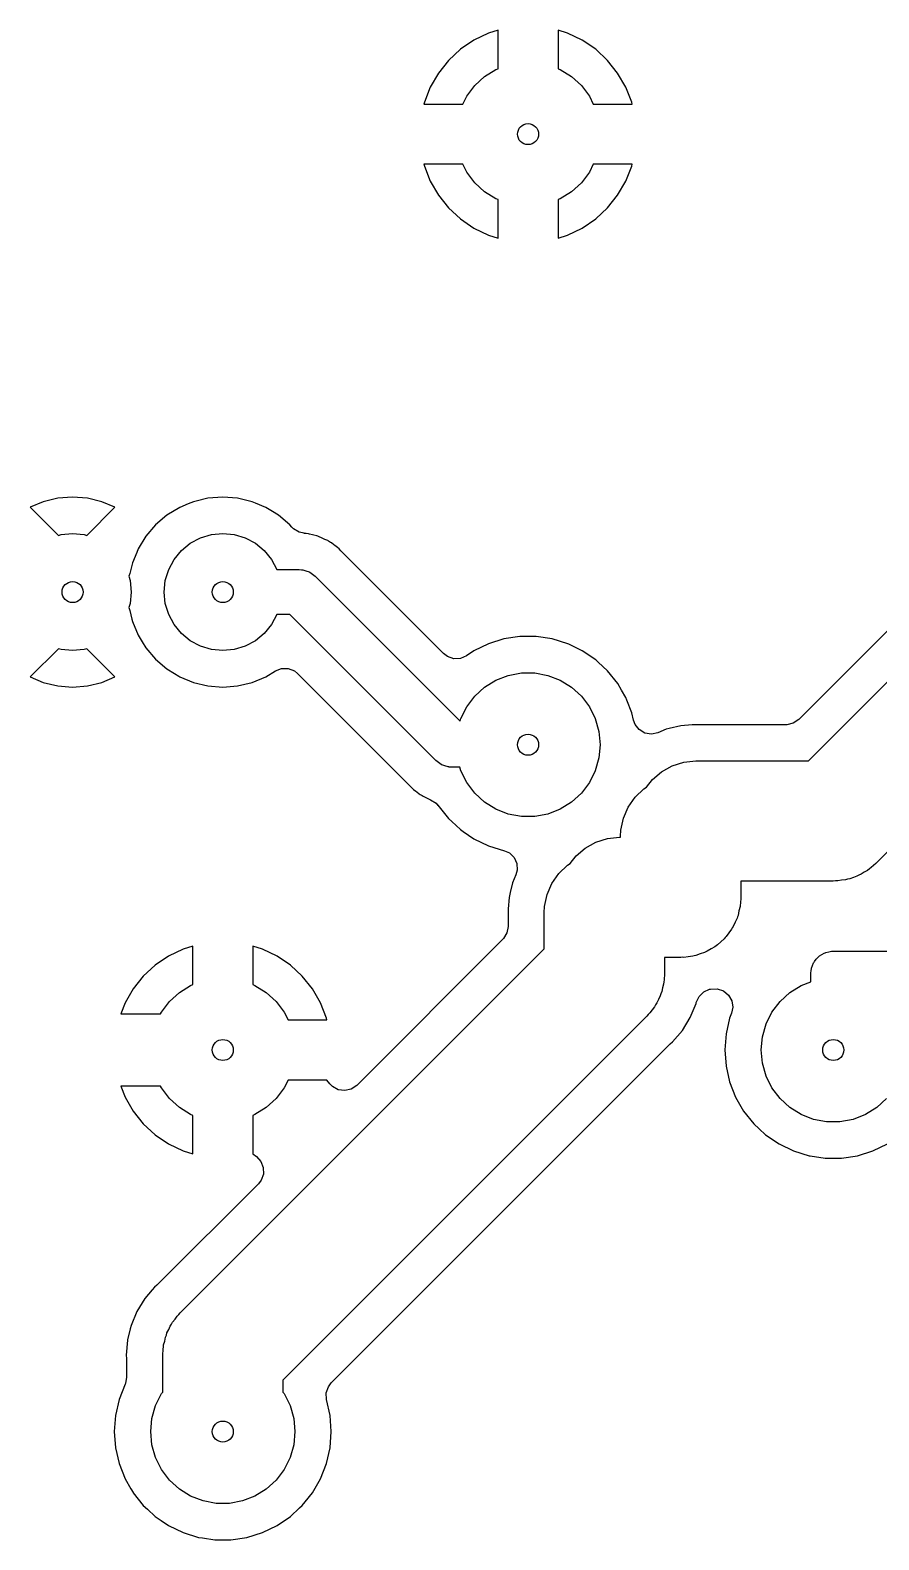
# Model space of a CAD drawing. Extents: x 0.79 to 9.84, y -6.5 to -0.79.
# Drawn here: x 4.111 to 4.667, y -3.508 to -2.519 of the extents above; entities that cross this region are included whole.
import ezdxf

# ---------------------------------------------------------------- set-up
doc = ezdxf.new("R2010")
doc.units = 0
doc.header["$MEASUREMENT"] = 0
doc.layers.add('BLACK', color=7, linetype='CONTINUOUS')

msp = doc.modelspace()

# ---------------------------------------------------------------- linework, layer by layer
at = {"layer": 'BLACK', "linetype": 'CONTINUOUS'}
for p, q in [((4.41144, -2.52125), (4.40187, -2.52586)), ((4.41772, -2.51931), (4.41144, -2.52125)), ((4.41144, -2.52125), (4.41144, -2.52125)), ((4.41772, -2.54458), (4.41772, -2.51931)), ((4.46336, -2.52125), (4.45709, -2.51931)), ((4.45709, -2.51931), (4.45709, -2.54458)), ((4.47293, -2.52586), (4.46336, -2.52125)), ((4.40187, -2.52586), (4.39309, -2.53184)), ((4.40187, -2.52586), (4.40187, -2.52586)), ((4.48171, -2.53184), (4.47293, -2.52586)), ((4.47293, -2.52586), (4.47293, -2.52586)), ((4.38531, -2.53907), (4.37869, -2.54737)), ((4.39309, -2.53184), (4.38531, -2.53906)), ((4.38531, -2.53906), (4.38531, -2.53907)), ((4.39309, -2.53184), (4.39309, -2.53184)), ((4.4895, -2.53906), (4.48171, -2.53184)), ((4.4895, -2.53907), (4.4895, -2.53906)), ((4.49612, -2.54737), (4.4895, -2.53907)), ((4.37868, -2.54737), (4.37337, -2.55657)), ((4.37869, -2.54737), (4.37868, -2.54737)), ((4.40249, -2.55557), (4.40893, -2.5497)), ((4.40893, -2.5497), (4.41634, -2.54511)), ((4.41634, -2.54511), (4.41772, -2.54458)), ((4.45709, -2.54458), (4.45846, -2.54511)), ((4.45846, -2.54511), (4.46587, -2.5497)), ((4.46587, -2.5497), (4.47232, -2.55557)), ((4.50143, -2.55657), (4.49612, -2.54737)), ((4.49612, -2.54737), (4.49612, -2.54737)), ((5.04077, -2.54492), (4.61475, -2.97094)), ((4.37337, -2.55657), (4.36949, -2.56645)), ((4.37337, -2.55657), (4.37337, -2.55657)), ((4.39723, -2.56253), (4.40249, -2.55557)), ((4.47232, -2.55557), (4.47757, -2.56253)), ((4.50531, -2.56645), (4.50143, -2.55657)), ((4.50143, -2.55657), (4.50143, -2.55657)), ((4.62109, -2.99803), (5.05956, -2.55956)), ((4.36949, -2.56646), (4.36921, -2.56772)), ((4.36921, -2.56772), (4.39465, -2.56772)), ((4.36921, -2.56772), (4.36921, -2.56772)), ((4.36949, -2.56645), (4.36949, -2.56646)), ((4.39465, -2.56772), (4.39723, -2.56253)), ((4.47757, -2.56253), (4.48015, -2.56772)), ((4.48015, -2.56772), (4.5056, -2.56772)), ((4.50531, -2.56646), (4.50531, -2.56645)), ((4.5056, -2.56772), (4.50531, -2.56646)), ((4.5056, -2.56772), (4.5056, -2.56772)), ((4.39465, -2.60709), (4.36921, -2.60709)), ((4.36921, -2.60709), (4.36949, -2.60835)), ((4.36949, -2.60835), (4.36949, -2.60835)), ((4.36949, -2.60835), (4.37337, -2.61824)), ((4.39723, -2.61227), (4.39465, -2.60709)), ((4.48015, -2.60709), (4.47757, -2.61227)), ((4.5056, -2.60709), (4.48015, -2.60709)), ((4.50143, -2.61824), (4.50531, -2.60835)), ((4.50531, -2.60835), (4.5056, -2.60709)), ((4.50531, -2.60835), (4.50531, -2.60835)), ((4.37337, -2.61824), (4.37337, -2.61824)), ((4.37337, -2.61824), (4.37868, -2.62743)), ((4.40249, -2.61923), (4.39723, -2.61227)), ((4.40893, -2.6251), (4.40249, -2.61923)), ((4.47232, -2.61923), (4.46587, -2.6251)), ((4.47757, -2.61227), (4.47232, -2.61923)), ((4.49612, -2.62743), (4.50143, -2.61824)), ((4.50143, -2.61824), (4.50143, -2.61824)), ((4.37868, -2.62743), (4.37869, -2.62743)), ((4.37869, -2.62743), (4.38531, -2.63574)), ((4.41634, -2.62969), (4.40893, -2.6251)), ((4.41772, -2.63022), (4.41634, -2.62969)), ((4.41772, -2.65549), (4.41772, -2.63022)), ((4.45846, -2.62969), (4.45709, -2.63022)), ((4.45709, -2.63022), (4.45709, -2.65549)), ((4.46587, -2.6251), (4.45846, -2.62969)), ((4.4895, -2.63574), (4.49612, -2.62743)), ((4.49612, -2.62743), (4.49612, -2.62743)), ((5.10371, -2.62677), (4.66524, -3.06524)), ((4.38531, -2.63574), (4.38531, -2.63574)), ((4.38531, -2.63574), (4.39309, -2.64296)), ((4.48171, -2.64296), (4.4895, -2.63574)), ((4.4895, -2.63574), (4.4895, -2.63574)), ((4.39309, -2.64296), (4.39309, -2.64296)), ((4.39309, -2.64296), (4.40187, -2.64895)), ((4.40187, -2.64895), (4.40187, -2.64895)), ((4.40187, -2.64895), (4.41144, -2.65355)), ((4.46336, -2.65355), (4.47293, -2.64895)), ((4.47293, -2.64895), (4.48171, -2.64296)), ((4.47293, -2.64895), (4.47293, -2.64895)), ((4.41144, -2.65355), (4.41772, -2.65549)), ((4.45709, -2.65549), (4.46336, -2.65355)), ((4.11976, -2.82825), (4.1112, -2.83179)), ((4.12925, -2.82597), (4.11976, -2.82825)), ((4.13898, -2.8252), (4.12925, -2.82597)), ((4.12925, -2.82597), (4.12925, -2.82597)), ((4.14871, -2.82597), (4.13898, -2.8252)), ((4.13898, -2.8252), (4.13898, -2.8252)), ((4.1582, -2.82825), (4.14871, -2.82597)), ((4.14871, -2.82597), (4.14871, -2.82597)), ((4.16675, -2.83179), (4.1582, -2.82825)), ((4.21817, -2.82823), (4.21464, -2.82969)), ((4.21986, -2.82782), (4.21817, -2.82823)), ((4.22767, -2.82595), (4.21986, -2.82782)), ((4.2374, -2.82518), (4.22767, -2.82595)), ((4.22767, -2.82595), (4.22767, -2.82595)), ((4.22767, -2.82595), (4.22767, -2.82595)), ((4.22767, -2.82595), (4.22767, -2.82595)), ((4.24713, -2.82595), (4.2374, -2.82518)), ((4.2374, -2.82518), (4.2374, -2.82518)), ((4.25663, -2.82823), (4.24713, -2.82595)), ((4.24713, -2.82595), (4.24713, -2.82595)), ((4.24713, -2.82595), (4.24713, -2.82595)), ((4.24713, -2.82595), (4.24713, -2.82595)), ((4.25882, -2.82913), (4.25663, -2.82823)), ((4.25663, -2.82823), (4.25663, -2.82823)), ((4.25663, -2.82823), (4.25663, -2.82823)), ((4.1112, -2.83179), (4.1112, -2.83179)), ((4.1112, -2.83179), (4.12971, -2.85029)), ((4.14825, -2.85029), (4.16675, -2.83179)), ((4.16675, -2.83179), (4.16675, -2.83179)), ((4.20083, -2.83707), (4.19341, -2.84341)), ((4.20915, -2.83196), (4.20083, -2.83707)), ((4.21464, -2.82969), (4.20915, -2.83196)), ((4.20915, -2.83196), (4.20915, -2.83196)), ((4.20915, -2.83196), (4.20915, -2.83196)), ((4.20915, -2.83196), (4.20915, -2.83196)), ((4.26565, -2.83196), (4.25882, -2.82913)), ((4.27002, -2.83465), (4.26565, -2.83196)), ((4.26565, -2.83196), (4.26565, -2.83196)), ((4.26565, -2.83196), (4.26565, -2.83196)), ((4.27397, -2.83707), (4.27002, -2.83465)), ((4.2814, -2.84341), (4.27397, -2.83707)), ((4.19341, -2.84341), (4.18706, -2.85083)), ((4.28265, -2.84487), (4.2814, -2.84341)), ((4.28367, -2.84592), (4.28265, -2.84487)), ((4.28735, -2.8482), (4.28367, -2.84592)), ((4.29072, -2.84883), (4.28735, -2.8482)), ((4.12971, -2.85029), (4.13149, -2.84975)), ((4.13149, -2.84975), (4.13898, -2.84902)), ((4.13898, -2.84902), (4.14647, -2.84975)), ((4.14647, -2.84975), (4.14825, -2.85029)), ((4.18706, -2.85083), (4.18196, -2.85915)), ((4.21026, -2.86026), (4.21608, -2.85548)), ((4.21608, -2.85548), (4.22271, -2.85194)), ((4.22271, -2.85194), (4.22991, -2.84975)), ((4.22991, -2.84975), (4.2374, -2.84902)), ((4.2374, -2.84902), (4.24489, -2.84975)), ((4.24489, -2.84975), (4.25209, -2.85194)), ((4.25209, -2.85194), (4.25873, -2.85548)), ((4.25873, -2.85548), (4.26454, -2.86026)), ((4.29071, -2.84894), (4.29072, -2.84883)), ((4.29131, -2.849), (4.29071, -2.84894)), ((4.29202, -2.84914), (4.29131, -2.849)), ((4.29349, -2.84935), (4.29202, -2.84914)), ((4.29421, -2.8494), (4.29349, -2.84935)), ((4.29613, -2.84995), (4.29421, -2.8494)), ((4.29421, -2.8494), (4.29421, -2.8494)), ((4.297, -2.85017), (4.29613, -2.84995)), ((4.29896, -2.85057), (4.297, -2.85017)), ((4.29962, -2.85085), (4.29896, -2.85057)), ((4.29896, -2.85057), (4.29896, -2.85057)), ((4.29896, -2.85057), (4.29896, -2.85057)), ((4.30103, -2.85135), (4.29962, -2.85085)), ((4.30172, -2.85155), (4.30103, -2.85135)), ((4.30349, -2.85248), (4.30172, -2.85155)), ((4.30172, -2.85155), (4.30172, -2.85155)), ((4.3043, -2.85286), (4.30349, -2.85248)), ((4.30614, -2.85365), (4.3043, -2.85286)), ((4.30673, -2.85406), (4.30614, -2.85365)), ((4.30614, -2.85365), (4.30614, -2.85365)), ((4.308, -2.85483), (4.30673, -2.85406)), ((4.30862, -2.85515), (4.308, -2.85483)), ((4.30864, -2.85517), (4.30862, -2.85515)), ((4.31019, -2.85643), (4.30864, -2.85517)), ((4.31091, -2.85697), (4.31019, -2.85643)), ((4.31255, -2.85811), (4.31091, -2.85697)), ((4.31354, -2.85915), (4.31255, -2.85811)), ((4.18104, -2.86138), (4.17823, -2.86817)), ((4.18196, -2.85915), (4.18104, -2.86138)), ((4.18196, -2.85915), (4.18196, -2.85915)), ((4.18196, -2.85915), (4.18196, -2.85915)), ((4.20194, -2.87271), (4.20548, -2.86608)), ((4.20548, -2.86608), (4.21026, -2.86026)), ((4.26454, -2.86026), (4.26932, -2.86608)), ((4.26932, -2.86608), (4.27283, -2.87264)), ((4.3148, -2.86048), (4.31354, -2.85915)), ((4.31501, -2.86069), (4.3148, -2.86048)), ((4.38206, -2.92774), (4.31501, -2.86069)), ((4.17653, -2.87523), (4.17574, -2.877)), ((4.17574, -2.877), (4.17662, -2.87991)), ((4.17823, -2.86817), (4.17653, -2.87523)), ((4.19975, -2.87991), (4.20194, -2.87271)), ((4.27283, -2.87264), (4.2874, -2.87264)), ((4.2874, -2.87264), (4.28892, -2.87276)), ((4.28892, -2.87276), (4.28923, -2.87275)), ((4.28923, -2.87275), (4.2894, -2.8728)), ((4.2894, -2.8728), (4.28983, -2.87284)), ((4.28983, -2.87284), (4.29185, -2.87353)), ((4.29185, -2.87353), (4.29389, -2.87414)), ((4.29389, -2.87414), (4.29414, -2.87432)), ((4.29414, -2.87432), (4.29443, -2.87442)), ((4.29443, -2.87442), (4.29611, -2.87573)), ((4.29611, -2.87573), (4.29784, -2.87696)), ((4.29784, -2.87696), (4.39288, -2.972)), ((4.17662, -2.87991), (4.17736, -2.8874)), ((4.17736, -2.8874), (4.17662, -2.89489)), ((4.19902, -2.8874), (4.19975, -2.87991)), ((4.19975, -2.89489), (4.19902, -2.8874)), ((4.17662, -2.89489), (4.17583, -2.89752)), ((4.17583, -2.89752), (4.17586, -2.89757)), ((4.17586, -2.89757), (4.17653, -2.89957)), ((4.20194, -2.90209), (4.19975, -2.89489)), ((4.17653, -2.89957), (4.17788, -2.90517)), ((4.17788, -2.90517), (4.17823, -2.90663)), ((4.17823, -2.90663), (4.18196, -2.91565)), ((4.20548, -2.90873), (4.20194, -2.90209)), ((4.27283, -2.90217), (4.26932, -2.90873)), ((4.28129, -2.90217), (4.27283, -2.90217)), ((4.37696, -2.99784), (4.28129, -2.90217)), ((4.18196, -2.91565), (4.18196, -2.91565)), ((4.18196, -2.91565), (4.18196, -2.91565)), ((4.18196, -2.91565), (4.18461, -2.91997)), ((4.21026, -2.91454), (4.20548, -2.90873)), ((4.21608, -2.91932), (4.21026, -2.91454)), ((4.26454, -2.91454), (4.25873, -2.91932)), ((4.26932, -2.90873), (4.26454, -2.91454)), ((4.43209, -2.91652), (4.42158, -2.9181)), ((4.44271, -2.91652), (4.43209, -2.91652)), ((4.43209, -2.91652), (4.43209, -2.91652)), ((4.45322, -2.9181), (4.44271, -2.91652)), ((4.44271, -2.91652), (4.44271, -2.91652)), ((4.12971, -2.92451), (4.1112, -2.94301)), ((4.13149, -2.92505), (4.12971, -2.92451)), ((4.13898, -2.92579), (4.13149, -2.92505)), ((4.14647, -2.92505), (4.13898, -2.92579)), ((4.14825, -2.92451), (4.14647, -2.92505)), ((4.16675, -2.94301), (4.14825, -2.92451)), ((4.18461, -2.91997), (4.18706, -2.92397)), ((4.18706, -2.92397), (4.19341, -2.9314)), ((4.22271, -2.92287), (4.21608, -2.91932)), ((4.22991, -2.92505), (4.22271, -2.92287)), ((4.2374, -2.92579), (4.22991, -2.92505)), ((4.24489, -2.92505), (4.2374, -2.92579)), ((4.25209, -2.92287), (4.24489, -2.92505)), ((4.25873, -2.91932), (4.25209, -2.92287)), ((4.40186, -2.92584), (4.39701, -2.92915)), ((4.41143, -2.92123), (4.40186, -2.92584)), ((4.40186, -2.92584), (4.40186, -2.92584)), ((4.42158, -2.9181), (4.41143, -2.92123)), ((4.41143, -2.92123), (4.41143, -2.92123)), ((4.42158, -2.9181), (4.42158, -2.9181)), ((4.46337, -2.92123), (4.45322, -2.9181)), ((4.45322, -2.9181), (4.45322, -2.9181)), ((4.46403, -2.92155), (4.46337, -2.92123)), ((4.46337, -2.92123), (4.46337, -2.92123)), ((4.46337, -2.92123), (4.46337, -2.92123)), ((4.46337, -2.92123), (4.46337, -2.92123)), ((4.47294, -2.92584), (4.46403, -2.92155)), ((4.48172, -2.93183), (4.47294, -2.92584)), ((4.19341, -2.9314), (4.20083, -2.93774)), ((4.38463, -2.92969), (4.38206, -2.92774)), ((4.38873, -2.93107), (4.38463, -2.92969)), ((4.39305, -2.93088), (4.38873, -2.93107)), ((4.39701, -2.92915), (4.39305, -2.93088)), ((4.4834, -2.93338), (4.48172, -2.93183)), ((4.48172, -2.93183), (4.48172, -2.93183)), ((4.48951, -2.93905), (4.4834, -2.93338)), ((4.1112, -2.94301), (4.11976, -2.94656)), ((4.11976, -2.94656), (4.12925, -2.94884)), ((4.14871, -2.94884), (4.1582, -2.94656)), ((4.1582, -2.94656), (4.16675, -2.94301)), ((4.20083, -2.93774), (4.20568, -2.94071)), ((4.20568, -2.94071), (4.20868, -2.94255)), ((4.20868, -2.94255), (4.20915, -2.94284)), ((4.20915, -2.94284), (4.21817, -2.94658)), ((4.21817, -2.94658), (4.22767, -2.94885)), ((4.24713, -2.94885), (4.25663, -2.94658)), ((4.25663, -2.94658), (4.26565, -2.94284)), ((4.26565, -2.94284), (4.27192, -2.939)), ((4.27192, -2.939), (4.27596, -2.93745)), ((4.27596, -2.93745), (4.28029, -2.93747)), ((4.28029, -2.93747), (4.28431, -2.93905)), ((4.28431, -2.93905), (4.2864, -2.94071)), ((4.2864, -2.94071), (4.35979, -3.01411)), ((4.40893, -2.9497), (4.41634, -2.94511)), ((4.41634, -2.94511), (4.42447, -2.94196)), ((4.42447, -2.94196), (4.43304, -2.94036)), ((4.43304, -2.94036), (4.44176, -2.94036)), ((4.44176, -2.94036), (4.45033, -2.94196)), ((4.45033, -2.94196), (4.45846, -2.94511)), ((4.45846, -2.94511), (4.46587, -2.9497)), ((4.49613, -2.94736), (4.48951, -2.93905)), ((4.12925, -2.94884), (4.12925, -2.94884)), ((4.12925, -2.94884), (4.13898, -2.9496)), ((4.13898, -2.9496), (4.14871, -2.94884)), ((4.13898, -2.9496), (4.13898, -2.9496)), ((4.14871, -2.94884), (4.14871, -2.94884)), ((4.22767, -2.94885), (4.22767, -2.94885)), ((4.22767, -2.94885), (4.22767, -2.94885)), ((4.22767, -2.94885), (4.2374, -2.94962)), ((4.2374, -2.94962), (4.24713, -2.94885)), ((4.2374, -2.94962), (4.2374, -2.94962)), ((4.2374, -2.94962), (4.2374, -2.94962)), ((4.24713, -2.94885), (4.24713, -2.94885)), ((4.24713, -2.94885), (4.24713, -2.94885)), ((4.39723, -2.96253), (4.40249, -2.95557)), ((4.40249, -2.95557), (4.40893, -2.9497)), ((4.46587, -2.9497), (4.47232, -2.95557)), ((4.47232, -2.95557), (4.47757, -2.96253)), ((4.49857, -2.95158), (4.49613, -2.94736)), ((4.49613, -2.94736), (4.49613, -2.94736)), ((4.49613, -2.94736), (4.49613, -2.94736)), ((4.50145, -2.95656), (4.49857, -2.95158)), ((4.50212, -2.95829), (4.50145, -2.95656)), ((4.50145, -2.95656), (4.50145, -2.95656)), ((4.39335, -2.97034), (4.39723, -2.96253)), ((4.47757, -2.96253), (4.48146, -2.97034)), ((4.50533, -2.96645), (4.50212, -2.95829)), ((4.50643, -2.97129), (4.50533, -2.96645)), ((4.39288, -2.972), (4.39335, -2.97034)), ((4.48146, -2.97034), (4.48384, -2.97872)), ((4.5075, -2.97416), (4.50643, -2.97129)), ((4.51018, -2.97755), (4.5075, -2.97416)), ((4.52988, -2.97681), (4.52787, -2.97729)), ((4.53751, -2.97497), (4.52988, -2.97681)), ((4.54493, -2.97439), (4.53751, -2.97497)), ((4.53751, -2.97497), (4.53751, -2.97497)), ((4.53751, -2.97497), (4.53751, -2.97497)), ((4.53751, -2.97497), (4.53751, -2.97497)), ((4.60643, -2.97439), (4.54493, -2.97439)), ((4.54493, -2.97439), (4.54493, -2.97439)), ((4.54493, -2.97439), (4.54493, -2.97439)), ((4.60697, -2.97438), (4.60643, -2.97439)), ((4.61118, -2.97339), (4.60697, -2.97438)), ((4.61475, -2.97094), (4.61118, -2.97339)), ((4.48384, -2.97872), (4.48465, -2.9874)), ((4.51391, -2.97974), (4.51018, -2.97755)), ((4.51818, -2.98044), (4.51391, -2.97974)), ((4.52241, -2.97955), (4.51818, -2.98044)), ((4.52787, -2.97729), (4.52241, -2.97955)), ((4.48384, -2.99608), (4.48146, -3.00447)), ((4.48465, -2.9874), (4.48384, -2.99608)), ((4.37869, -2.99908), (4.37696, -2.99784)), ((4.38037, -3.00039), (4.37869, -2.99908)), ((4.38067, -3.00049), (4.38037, -3.00039)), ((4.38092, -3.00067), (4.38067, -3.00049)), ((4.38296, -3.00127), (4.38092, -3.00067)), ((4.38497, -3.00196), (4.38296, -3.00127)), ((4.3854, -3.002), (4.38497, -3.00196)), ((4.38558, -3.00205), (4.3854, -3.002)), ((4.38588, -3.00204), (4.38558, -3.00205)), ((4.3874, -3.00217), (4.38588, -3.00204)), ((4.39269, -3.00217), (4.3874, -3.00217)), ((4.39335, -3.00447), (4.39269, -3.00217)), ((4.39723, -3.01227), (4.39335, -3.00447)), ((4.48146, -3.00447), (4.47757, -3.01227)), ((4.51887, -3.01028), (4.52491, -3.00509)), ((4.52491, -3.00509), (4.53188, -3.00122)), ((4.53188, -3.00122), (4.53948, -2.99884)), ((4.53948, -2.99884), (4.5474, -2.99803)), ((4.5474, -2.99803), (4.62109, -2.99803)), ((4.35979, -3.01411), (4.36, -3.01432)), ((4.36, -3.01432), (4.36126, -3.01565)), ((4.36126, -3.01565), (4.36226, -3.01669)), ((4.40249, -3.01923), (4.39723, -3.01227)), ((4.47757, -3.01227), (4.47232, -3.01923)), ((4.50753, -3.02176), (4.5133, -3.01627)), ((4.5133, -3.01627), (4.51509, -3.01515)), ((4.51509, -3.01515), (4.51887, -3.01028)), ((4.36226, -3.01669), (4.3639, -3.01783)), ((4.3639, -3.01783), (4.36461, -3.01837)), ((4.36461, -3.01837), (4.36616, -3.01963)), ((4.36616, -3.01963), (4.36616, -3.01963)), ((4.36616, -3.01963), (4.36616, -3.01963)), ((4.36616, -3.01963), (4.3668, -3.01997)), ((4.3668, -3.01997), (4.36807, -3.02074)), ((4.36807, -3.02074), (4.36867, -3.02115)), ((4.36867, -3.02115), (4.36867, -3.02115)), ((4.36867, -3.02115), (4.36867, -3.02115)), ((4.36867, -3.02115), (4.36867, -3.02115)), ((4.36867, -3.02115), (4.3705, -3.02194)), ((4.3705, -3.02194), (4.37131, -3.02233)), ((4.37131, -3.02233), (4.37308, -3.02325)), ((4.37308, -3.02325), (4.37308, -3.02325)), ((4.37308, -3.02325), (4.37349, -3.02342)), ((4.37349, -3.02342), (4.37715, -3.02573)), ((4.37715, -3.02573), (4.37835, -3.02713)), ((4.40893, -3.0251), (4.40249, -3.01923)), ((4.41634, -3.02969), (4.40893, -3.0251)), ((4.46587, -3.0251), (4.45846, -3.02969)), ((4.47232, -3.01923), (4.46587, -3.0251)), ((4.50298, -3.0283), (4.50753, -3.02176)), ((4.37835, -3.02713), (4.37839, -3.0271)), ((4.37839, -3.0271), (4.38529, -3.03575)), ((4.38529, -3.03575), (4.38744, -3.03774)), ((4.42447, -3.03284), (4.41634, -3.02969)), ((4.43304, -3.03444), (4.42447, -3.03284)), ((4.44176, -3.03444), (4.43304, -3.03444)), ((4.45033, -3.03284), (4.44176, -3.03444)), ((4.45846, -3.02969), (4.45033, -3.03284)), ((4.49823, -3.04342), (4.49984, -3.03562)), ((4.49984, -3.03562), (4.50298, -3.0283)), ((4.38744, -3.03774), (4.39308, -3.04298)), ((4.39308, -3.04298), (4.39496, -3.04426)), ((4.39496, -3.04426), (4.40186, -3.04896)), ((4.49803, -3.0474), (4.49823, -3.04342)), ((4.40186, -3.04896), (4.40186, -3.04896)), ((4.40186, -3.04896), (4.40186, -3.04896)), ((4.40186, -3.04896), (4.41143, -3.05357)), ((4.41143, -3.05357), (4.41143, -3.05357)), ((4.41143, -3.05357), (4.41143, -3.05357)), ((4.41143, -3.05357), (4.422, -3.05683)), ((4.46887, -3.06028), (4.47491, -3.05509)), ((4.47491, -3.05509), (4.48188, -3.05122)), ((4.48188, -3.05122), (4.48948, -3.04884)), ((4.48948, -3.04884), (4.4974, -3.04803)), ((4.4974, -3.04803), (4.49803, -3.04803)), ((4.49803, -3.04803), (4.49803, -3.0474)), ((4.422, -3.05683), (4.42197, -3.05695)), ((4.42197, -3.05695), (4.42518, -3.05834)), ((4.42518, -3.05834), (4.42826, -3.06138)), ((4.42826, -3.06138), (4.43004, -3.06532)), ((4.43004, -3.06532), (4.43026, -3.06964)), ((4.4633, -3.06627), (4.46509, -3.06515)), ((4.46509, -3.06515), (4.46887, -3.06028)), ((4.66524, -3.06524), (4.66228, -3.06791)), ((4.42947, -3.0726), (4.42729, -3.07787)), ((4.43026, -3.06964), (4.42947, -3.0726)), ((4.45298, -3.0783), (4.45753, -3.07176)), ((4.45753, -3.07176), (4.4633, -3.06627)), ((4.64676, -3.07552), (4.64533, -3.07597)), ((4.64823, -3.07525), (4.64676, -3.07552)), ((4.65055, -3.07433), (4.64823, -3.07525)), ((4.65293, -3.07358), (4.65055, -3.07433)), ((4.65424, -3.07285), (4.65293, -3.07358)), ((4.65563, -3.0723), (4.65424, -3.07285)), ((4.65771, -3.07093), (4.65563, -3.0723)), ((4.65989, -3.06972), (4.65771, -3.07093)), ((4.66103, -3.06874), (4.65989, -3.06972)), ((4.66228, -3.06791), (4.66103, -3.06874)), ((4.42577, -3.08418), (4.42497, -3.08751)), ((4.42729, -3.07787), (4.42577, -3.08418)), ((4.42729, -3.07787), (4.42729, -3.07787)), ((4.42729, -3.07787), (4.42729, -3.07787)), ((4.44984, -3.08562), (4.45298, -3.0783)), ((4.6374, -3.07677), (4.57677, -3.07677)), ((4.57677, -3.07677), (4.57677, -3.0874)), ((4.63889, -3.07662), (4.6374, -3.07677)), ((4.64039, -3.07666), (4.63889, -3.07662)), ((4.64285, -3.07622), (4.64039, -3.07666)), ((4.64533, -3.07597), (4.64285, -3.07622)), ((4.42497, -3.08751), (4.42439, -3.09493)), ((4.42439, -3.09493), (4.42439, -3.09493)), ((4.42439, -3.09493), (4.42439, -3.10643)), ((4.42497, -3.08751), (4.42497, -3.08751)), ((4.44803, -3.0974), (4.44823, -3.09342)), ((4.44823, -3.09342), (4.44984, -3.08562)), ((4.57632, -3.09336), (4.57557, -3.09626)), ((4.57637, -3.09236), (4.57632, -3.09336)), ((4.57657, -3.09138), (4.57637, -3.09236)), ((4.57677, -3.0874), (4.57657, -3.09138)), ((4.44803, -3.12109), (4.44803, -3.0974)), ((4.573, -3.10376), (4.57182, -3.10651)), ((4.57432, -3.10107), (4.573, -3.10376)), ((4.57457, -3.10011), (4.57432, -3.10107)), ((4.57497, -3.09919), (4.57457, -3.10011)), ((4.57557, -3.09626), (4.57497, -3.09919)), ((4.42094, -3.11475), (4.32512, -3.21057)), ((4.42132, -3.11436), (4.42094, -3.11475)), ((4.42359, -3.11068), (4.42132, -3.11436)), ((4.42439, -3.10643), (4.42359, -3.11068)), ((4.56594, -3.11453), (4.56367, -3.11647)), ((4.56655, -3.11374), (4.56594, -3.11453)), ((4.56727, -3.11305), (4.56655, -3.11374)), ((4.56898, -3.11059), (4.56727, -3.11305)), ((4.57081, -3.10823), (4.56898, -3.11059)), ((4.57125, -3.10733), (4.57081, -3.10823)), ((4.57182, -3.10651), (4.57125, -3.10733)), ((4.21144, -3.12125), (4.20187, -3.12586)), ((4.20956, -3.35956), (4.44803, -3.12109)), ((4.21772, -3.11931), (4.21144, -3.12125)), ((4.21144, -3.12125), (4.21144, -3.12125)), ((4.21772, -3.14458), (4.21772, -3.11931)), ((4.26336, -3.12125), (4.25709, -3.11931)), ((4.25709, -3.11931), (4.25709, -3.14458)), ((4.27293, -3.12586), (4.26336, -3.12125)), ((4.55007, -3.12448), (4.54727, -3.12551)), ((4.55293, -3.12358), (4.55007, -3.12448)), ((4.5538, -3.1231), (4.55293, -3.12358)), ((4.55474, -3.12275), (4.5538, -3.1231)), ((4.55728, -3.12117), (4.55474, -3.12275)), ((4.55989, -3.11972), (4.55728, -3.12117)), ((4.56065, -3.11906), (4.55989, -3.11972)), ((4.5615, -3.11853), (4.56065, -3.11906)), ((4.56367, -3.11647), (4.5615, -3.11853)), ((4.62833, -3.12575), (4.62994, -3.12488)), ((4.62994, -3.12488), (4.63147, -3.12388)), ((4.63147, -3.12388), (4.63207, -3.12373)), ((4.63207, -3.12373), (4.63261, -3.12344)), ((4.63261, -3.12344), (4.63441, -3.12314)), ((4.63441, -3.12314), (4.63618, -3.12269)), ((4.63618, -3.12269), (4.6368, -3.12274)), ((4.6368, -3.12274), (4.6374, -3.12264)), ((4.6374, -3.12264), (4.78129, -3.12264)), ((4.19309, -3.13184), (4.18531, -3.13906)), ((4.20187, -3.12586), (4.19309, -3.13184)), ((4.19309, -3.13184), (4.19309, -3.13184)), ((4.20187, -3.12586), (4.20187, -3.12586)), ((4.28171, -3.13184), (4.27293, -3.12586)), ((4.27293, -3.12586), (4.27293, -3.12586)), ((4.2895, -3.13906), (4.28171, -3.13184)), ((4.5374, -3.12677), (4.52677, -3.12677)), ((4.52677, -3.12677), (4.52677, -3.1374)), ((4.5384, -3.12667), (4.5374, -3.12677)), ((4.5394, -3.12672), (4.5384, -3.12667)), ((4.54235, -3.12627), (4.5394, -3.12672)), ((4.54533, -3.12597), (4.54235, -3.12627)), ((4.54628, -3.12567), (4.54533, -3.12597)), ((4.54727, -3.12551), (4.54628, -3.12567)), ((4.62264, -3.1374), (4.62284, -3.13497)), ((4.62284, -3.13497), (4.62304, -3.13439)), ((4.62304, -3.13439), (4.62309, -3.13378)), ((4.62309, -3.13378), (4.62382, -3.1321)), ((4.62382, -3.1321), (4.62442, -3.13037)), ((4.62442, -3.13037), (4.62479, -3.12989)), ((4.62479, -3.12989), (4.62504, -3.12933)), ((4.62504, -3.12933), (4.62628, -3.12798)), ((4.62628, -3.12798), (4.6274, -3.12654)), ((4.6274, -3.12654), (4.62792, -3.1262)), ((4.62792, -3.1262), (4.62833, -3.12575)), ((4.18531, -3.13907), (4.17869, -3.14737)), ((4.18531, -3.13906), (4.18531, -3.13907)), ((4.21634, -3.14511), (4.21772, -3.14458)), ((4.25709, -3.14458), (4.25846, -3.14511)), ((4.2895, -3.13907), (4.2895, -3.13906)), ((4.29612, -3.14737), (4.2895, -3.13907)), ((4.52615, -3.14435), (4.52547, -3.14674)), ((4.52627, -3.14285), (4.52615, -3.14435)), ((4.52657, -3.14138), (4.52627, -3.14285)), ((4.52677, -3.1374), (4.52657, -3.14138)), ((4.61634, -3.14511), (4.62264, -3.14267)), ((4.62264, -3.14267), (4.62264, -3.1374)), ((4.17868, -3.14737), (4.17337, -3.15657)), ((4.17869, -3.14737), (4.17868, -3.14737)), ((4.20249, -3.15557), (4.20893, -3.1497)), ((4.20893, -3.1497), (4.21634, -3.14511)), ((4.25846, -3.14511), (4.26587, -3.1497)), ((4.26587, -3.1497), (4.27232, -3.15557)), ((4.30143, -3.15657), (4.29612, -3.14737)), ((4.29612, -3.14737), (4.29612, -3.14737)), ((4.52281, -3.15422), (4.52182, -3.15651)), ((4.52396, -3.15201), (4.52281, -3.15422)), ((4.52438, -3.15056), (4.52396, -3.15201)), ((4.52497, -3.14919), (4.52438, -3.15056)), ((4.52547, -3.14674), (4.52497, -3.14919)), ((4.54765, -3.15635), (4.54942, -3.1524)), ((4.54942, -3.1524), (4.55249, -3.14936)), ((4.55249, -3.14936), (4.55635, -3.14765)), ((4.55635, -3.14765), (4.55693, -3.14751)), ((4.55693, -3.14751), (4.55703, -3.14749)), ((4.55693, -3.14751), (4.55693, -3.14751)), ((4.55703, -3.14749), (4.56135, -3.14727)), ((4.56135, -3.14727), (4.56546, -3.14863)), ((4.56546, -3.14863), (4.5688, -3.15138)), ((4.5688, -3.15138), (4.57092, -3.15515)), ((4.60249, -3.15557), (4.60893, -3.1497)), ((4.60893, -3.1497), (4.61634, -3.14511)), ((4.17337, -3.15657), (4.17054, -3.16378)), ((4.17054, -3.16378), (4.19661, -3.16378)), ((4.17337, -3.15657), (4.17337, -3.15657)), ((4.19661, -3.16378), (4.19723, -3.16253)), ((4.19723, -3.16253), (4.20249, -3.15557)), ((4.27232, -3.15557), (4.27757, -3.16253)), ((4.27757, -3.16253), (4.28015, -3.16772)), ((4.30531, -3.16645), (4.30143, -3.15657)), ((4.30143, -3.15657), (4.30143, -3.15657)), ((4.51619, -3.16408), (4.51524, -3.16524)), ((4.51727, -3.16305), (4.51619, -3.16408)), ((4.5187, -3.161), (4.51727, -3.16305)), ((4.52027, -3.15907), (4.5187, -3.161)), ((4.52097, -3.15774), (4.52027, -3.15907)), ((4.52182, -3.15651), (4.52097, -3.15774)), ((4.54372, -3.1661), (4.54751, -3.15693)), ((4.54751, -3.15693), (4.54765, -3.15635)), ((4.57073, -3.16324), (4.56947, -3.16645)), ((4.57154, -3.15943), (4.57073, -3.16324)), ((4.57092, -3.15515), (4.57154, -3.15943)), ((4.59335, -3.17034), (4.59723, -3.16253)), ((4.59723, -3.16253), (4.60249, -3.15557)), ((4.51524, -3.16524), (4.27677, -3.40371)), ((4.28015, -3.16772), (4.3056, -3.16772)), ((4.30531, -3.16646), (4.30531, -3.16645)), ((4.3056, -3.16772), (4.30531, -3.16646)), ((4.3056, -3.16772), (4.3056, -3.16772)), ((4.5321, -3.1821), (4.53854, -3.17455)), ((4.53854, -3.17455), (4.54372, -3.1661)), ((4.56947, -3.16645), (4.56711, -3.17681)), ((4.59096, -3.17872), (4.59335, -3.17034)), ((4.30847, -3.40545), (4.52988, -3.18403)), ((4.52988, -3.18403), (4.53056, -3.18341)), ((4.53056, -3.18341), (4.5321, -3.1821)), ((4.56711, -3.17681), (4.56632, -3.1874)), ((4.59016, -3.1874), (4.59096, -3.17872)), ((4.56632, -3.1874), (4.56711, -3.198)), ((4.59096, -3.19608), (4.59016, -3.1874)), ((4.56711, -3.198), (4.56947, -3.20835)), ((4.59335, -3.20447), (4.59096, -3.19608)), ((4.17054, -3.21102), (4.17337, -3.21824)), ((4.19661, -3.21102), (4.17054, -3.21102)), ((4.19723, -3.21227), (4.19661, -3.21102)), ((4.20249, -3.21923), (4.19723, -3.21227)), ((4.27757, -3.21227), (4.27232, -3.21923)), ((4.28015, -3.20709), (4.27757, -3.21227)), ((4.3056, -3.20709), (4.28015, -3.20709)), ((4.30759, -3.20959), (4.3056, -3.20709)), ((4.30927, -3.2113), (4.30759, -3.20959)), ((4.31305, -3.21341), (4.30927, -3.2113)), ((4.31734, -3.21401), (4.31305, -3.21341)), ((4.32155, -3.21302), (4.31734, -3.21401)), ((4.32512, -3.21057), (4.32155, -3.21302)), ((4.56947, -3.20835), (4.57336, -3.21824)), ((4.59723, -3.21227), (4.59335, -3.20447)), ((4.60249, -3.21923), (4.59723, -3.21227)), ((4.17337, -3.21824), (4.17337, -3.21824)), ((4.17337, -3.21824), (4.17868, -3.22743)), ((4.20893, -3.2251), (4.20249, -3.21923)), ((4.27232, -3.21923), (4.26587, -3.2251)), ((4.57336, -3.21824), (4.57336, -3.21824)), ((4.57336, -3.21824), (4.57867, -3.22745)), ((4.60893, -3.2251), (4.60249, -3.21923)), ((4.67232, -3.21923), (4.66587, -3.2251)), ((4.17868, -3.22743), (4.17869, -3.22743)), ((4.17869, -3.22743), (4.18531, -3.23574)), ((4.21634, -3.22969), (4.20893, -3.2251)), ((4.21772, -3.23022), (4.21634, -3.22969)), ((4.21772, -3.25549), (4.21772, -3.23022)), ((4.25846, -3.22969), (4.25709, -3.23022)), ((4.25709, -3.23022), (4.25709, -3.25549)), ((4.26587, -3.2251), (4.25846, -3.22969)), ((4.57867, -3.22745), (4.58529, -3.23575)), ((4.61634, -3.22969), (4.60893, -3.2251)), ((4.62447, -3.23284), (4.61634, -3.22969)), ((4.63304, -3.23444), (4.62447, -3.23284)), ((4.65033, -3.23284), (4.64176, -3.23444)), ((4.65846, -3.22969), (4.65033, -3.23284)), ((4.66587, -3.2251), (4.65846, -3.22969)), ((4.18531, -3.23574), (4.18531, -3.23574)), ((4.18531, -3.23574), (4.19309, -3.24296)), ((4.19309, -3.24296), (4.19309, -3.24296)), ((4.19309, -3.24296), (4.20187, -3.24895)), ((4.58529, -3.23575), (4.58875, -3.23896)), ((4.58875, -3.23896), (4.59308, -3.24298)), ((4.59308, -3.24298), (4.59308, -3.24298)), ((4.59308, -3.24298), (4.60186, -3.24896)), ((4.64176, -3.23444), (4.63304, -3.23444)), ((4.20187, -3.24895), (4.20187, -3.24895)), ((4.20187, -3.24895), (4.21144, -3.25355)), ((4.21144, -3.25355), (4.21772, -3.25549)), ((4.60186, -3.24896), (4.60186, -3.24896)), ((4.60186, -3.24896), (4.60186, -3.24896)), ((4.60186, -3.24896), (4.61143, -3.25357)), ((4.61143, -3.25357), (4.61143, -3.25357)), ((4.61143, -3.25357), (4.61143, -3.25357)), ((4.61143, -3.25357), (4.62158, -3.2567)), ((4.65322, -3.2567), (4.66337, -3.25357)), ((4.66337, -3.25357), (4.67294, -3.24896)), ((4.25709, -3.25549), (4.25938, -3.25718)), ((4.25938, -3.25718), (4.26233, -3.26035)), ((4.26233, -3.26035), (4.26394, -3.26436)), ((4.62158, -3.2567), (4.62158, -3.2567)), ((4.62158, -3.2567), (4.62158, -3.2567)), ((4.62158, -3.2567), (4.62158, -3.2567)), ((4.62158, -3.2567), (4.62233, -3.25682)), ((4.62233, -3.25682), (4.63209, -3.25829)), ((4.63209, -3.25829), (4.63209, -3.25829)), ((4.63209, -3.25829), (4.63209, -3.25829)), ((4.63209, -3.25829), (4.64271, -3.25829)), ((4.64271, -3.25829), (4.65322, -3.2567)), ((4.64271, -3.25829), (4.64271, -3.25829)), ((4.26247, -3.27274), (4.26071, -3.27498)), ((4.26398, -3.26869), (4.26247, -3.27274)), ((4.26394, -3.26436), (4.26398, -3.26869)), ((4.26071, -3.27498), (4.19492, -3.34077)), ((4.19271, -3.34271), (4.19109, -3.3446)), ((4.19424, -3.3414), (4.19271, -3.34271)), ((4.19271, -3.34271), (4.19271, -3.34271)), ((4.19492, -3.34077), (4.19424, -3.3414)), ((4.18627, -3.35025), (4.18108, -3.35871)), ((4.19109, -3.3446), (4.18627, -3.35025)), ((4.19109, -3.3446), (4.19109, -3.3446)), ((4.18108, -3.35871), (4.17729, -3.36787)), ((4.18108, -3.35871), (4.18108, -3.35871)), ((4.2061, -3.3638), (4.20753, -3.36176)), ((4.20753, -3.36176), (4.20862, -3.36072)), ((4.20862, -3.36072), (4.20956, -3.35956)), ((4.17676, -3.37006), (4.17503, -3.37729)), ((4.17729, -3.36787), (4.17676, -3.37006)), ((4.20084, -3.3728), (4.202, -3.37059)), ((4.202, -3.37059), (4.20298, -3.3683)), ((4.20298, -3.3683), (4.20383, -3.36706)), ((4.20383, -3.36706), (4.20453, -3.36574)), ((4.20453, -3.36574), (4.2061, -3.3638)), ((4.17497, -3.37751), (4.17419, -3.3874)), ((4.17503, -3.37729), (4.17497, -3.37751)), ((4.17497, -3.37751), (4.17497, -3.37751)), ((4.19823, -3.38342), (4.19854, -3.38195)), ((4.19854, -3.38195), (4.19865, -3.38046)), ((4.19865, -3.38046), (4.19934, -3.37806)), ((4.19934, -3.37806), (4.19984, -3.37562)), ((4.19984, -3.37562), (4.20043, -3.37424)), ((4.20043, -3.37424), (4.20084, -3.3728)), ((4.17419, -3.3874), (4.17419, -3.3874)), ((4.17419, -3.3874), (4.17435, -3.38942)), ((4.17435, -3.38942), (4.17439, -3.39034)), ((4.17439, -3.39034), (4.17439, -3.40173)), ((4.19803, -3.3874), (4.19823, -3.38342)), ((4.19803, -3.41147), (4.19803, -3.3874)), ((4.17439, -3.40173), (4.17359, -3.40598)), ((4.17348, -3.40624), (4.16947, -3.41645)), ((4.17359, -3.40598), (4.17348, -3.40624)), ((4.19723, -3.41253), (4.19803, -3.41147)), ((4.27677, -3.40371), (4.27677, -3.41147)), ((4.27677, -3.41147), (4.27757, -3.41253)), ((4.30514, -3.41207), (4.30655, -3.40798)), ((4.30655, -3.40798), (4.30847, -3.40545)), ((4.16947, -3.41645), (4.16711, -3.42681)), ((4.19096, -3.42872), (4.19335, -3.42034)), ((4.19335, -3.42034), (4.19723, -3.41253)), ((4.27757, -3.41253), (4.28146, -3.42034)), ((4.28146, -3.42034), (4.28384, -3.42872)), ((4.30531, -3.41639), (4.30514, -3.41207)), ((4.30533, -3.41645), (4.30531, -3.41639)), ((4.30769, -3.42681), (4.30533, -3.41645)), ((4.30533, -3.41645), (4.30533, -3.41645)), ((4.16711, -3.42681), (4.16632, -3.4374)), ((4.19016, -3.4374), (4.19096, -3.42872)), ((4.28384, -3.42872), (4.28465, -3.4374)), ((4.30849, -3.4374), (4.30769, -3.42681)), ((4.16632, -3.4374), (4.16711, -3.448)), ((4.19096, -3.44608), (4.19016, -3.4374)), ((4.28465, -3.4374), (4.28384, -3.44608)), ((4.30769, -3.448), (4.30849, -3.4374)), ((4.16711, -3.448), (4.16947, -3.45835)), ((4.19335, -3.45447), (4.19096, -3.44608)), ((4.28384, -3.44608), (4.28146, -3.45447)), ((4.30533, -3.45835), (4.30769, -3.448)), ((4.16947, -3.45835), (4.17336, -3.46824)), ((4.19723, -3.46227), (4.19335, -3.45447)), ((4.28146, -3.45447), (4.27757, -3.46227)), ((4.30145, -3.46824), (4.30533, -3.45835)), ((4.17336, -3.46824), (4.17336, -3.46824)), ((4.17336, -3.46824), (4.17724, -3.47497)), ((4.20249, -3.46923), (4.19723, -3.46227)), ((4.20893, -3.4751), (4.20249, -3.46923)), ((4.27232, -3.46923), (4.26587, -3.4751)), ((4.27757, -3.46227), (4.27232, -3.46923)), ((4.29613, -3.47744), (4.30145, -3.46824)), ((4.17724, -3.47497), (4.17858, -3.47729)), ((4.17858, -3.47729), (4.17867, -3.47745)), ((4.17867, -3.47745), (4.18529, -3.48575)), ((4.21634, -3.47969), (4.20893, -3.4751)), ((4.22447, -3.48284), (4.21634, -3.47969)), ((4.25846, -3.47969), (4.25033, -3.48284)), ((4.26587, -3.4751), (4.25846, -3.47969)), ((4.29144, -3.48333), (4.29613, -3.47745)), ((4.29613, -3.47745), (4.29613, -3.47744)), ((4.29613, -3.47745), (4.29613, -3.47745)), ((4.18529, -3.48575), (4.18804, -3.4883)), ((4.18804, -3.4883), (4.19308, -3.49298)), ((4.23304, -3.48444), (4.22447, -3.48284)), ((4.24176, -3.48444), (4.23304, -3.48444)), ((4.25033, -3.48284), (4.24176, -3.48444)), ((4.28172, -3.49298), (4.28773, -3.4874)), ((4.28773, -3.4874), (4.28951, -3.48575)), ((4.28951, -3.48575), (4.29144, -3.48333)), ((4.19308, -3.49298), (4.19698, -3.49564)), ((4.19698, -3.49564), (4.20186, -3.49896)), ((4.20186, -3.49896), (4.20186, -3.49896)), ((4.20186, -3.49896), (4.20186, -3.49896)), ((4.20186, -3.49896), (4.21143, -3.50357)), ((4.26337, -3.50357), (4.27294, -3.49896)), ((4.27294, -3.49896), (4.28172, -3.49298)), ((4.21143, -3.50357), (4.22158, -3.5067)), ((4.22158, -3.5067), (4.22158, -3.5067)), ((4.22158, -3.5067), (4.22158, -3.5067)), ((4.22158, -3.5067), (4.22412, -3.50709)), ((4.22412, -3.50709), (4.23209, -3.50829)), ((4.23209, -3.50829), (4.23209, -3.50829)), ((4.23209, -3.50829), (4.23209, -3.50829)), ((4.23209, -3.50829), (4.24271, -3.50829)), ((4.24271, -3.50829), (4.25322, -3.5067)), ((4.24271, -3.50829), (4.24271, -3.50829)), ((4.25322, -3.5067), (4.26337, -3.50357))]:
    msp.add_line(p, q, dxfattribs=at)
at = {"layer": 'BLACK'}
for centre in [(4.4374, -2.5874), (4.13898, -2.8874), (4.2374, -2.8874), (4.4374, -2.9874), (4.2374, -3.1874), (4.6374, -3.1874), (4.2374, -3.4374)]:
    msp.add_circle(centre, 0.00689, dxfattribs=at)

doc.saveas('drawing.dxf')
